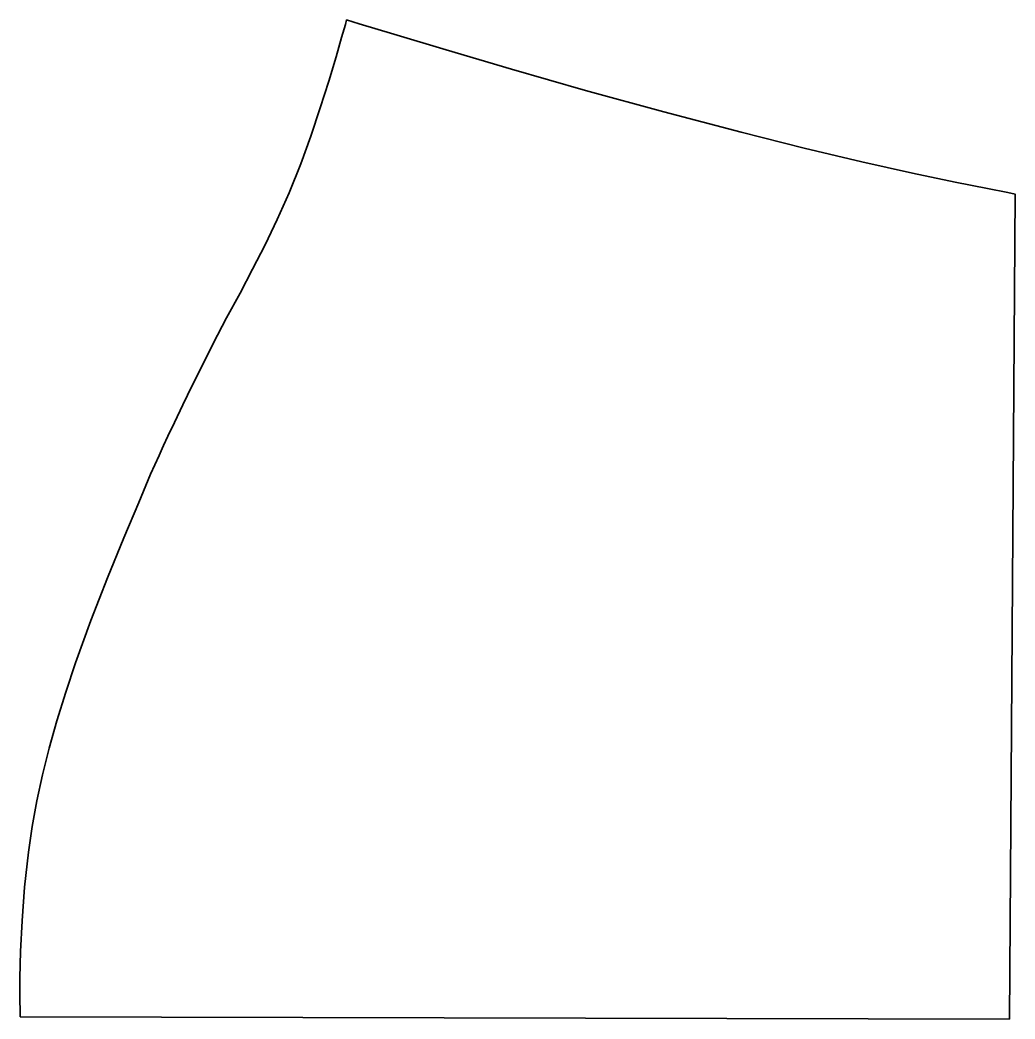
# Model space of a CAD drawing. Extents: x 0 to 3419, y -3433 to 0.
import ezdxf

# ---------------------------------------------------------------- set-up
doc = ezdxf.new("R2010")
doc.units = 0
doc.linetypes.add('Solid', pattern=[0])

msp = doc.modelspace()

# ---------------------------------------------------------------- linework, layer by layer
at = {"color": 0, "linetype": 'Solid', "lineweight": 35}
msp.add_lwpolyline([(1, -3425), (1, -3409), (0, -3363), (0, -3292), (2, -3201), (7, -3096), (15, -2980), (29, -2860), (42, -2772), (58, -2683), (77, -2594), (100, -2502), (127, -2408), (157, -2310), (191, -2209), (244, -2063), (301, -1917), (357, -1779), (408, -1658), (449, -1561), (478, -1497), (488, -1473), (493, -1462), (508, -1430), (531, -1383), (559, -1323), (592, -1256), (628, -1184), (664, -1112), (710, -1023), (756, -939), (799, -856), (842, -773), (884, -686), (925, -594), (965, -494), (999, -399), (1031, -302), (1061, -210), (1086, -127), (1105, -60), (1118, -16), (1122, 0), (1166, -13), (1285, -49), (1464, -103), (1689, -169), (1943, -242), (2212, -316), (2478, -386), (2694, -440), (2893, -487), (3067, -526), (3213, -557), (3324, -579), (3394, -593), (3419, -598), (3400, -3433), (1, -3425)], close=True, dxfattribs=at)

doc.saveas('drawing.dxf')
